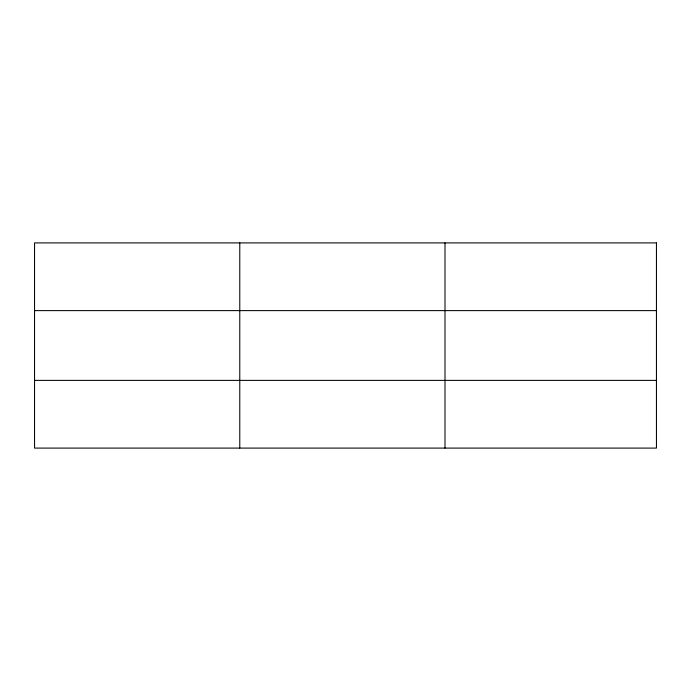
<?xml version="1.0" encoding="UTF-8"?>
<svg xmlns="http://www.w3.org/2000/svg" width="691" height="691" viewBox="0 0 691 691"><rect width="100%" height="100%" fill="white"/><g stroke="black" fill="none" stroke-linecap="round" stroke-linejoin="round"><path stroke-width="1.04" d="M239.777 448.096L239.777 242.904M445.004 448.096L445.004 242.904M34.55 310.613L656.45 310.613M34.55 380.387L656.45 380.387M656.45 242.904L34.55 242.904L34.55 448.096L656.45 448.096L656.45 242.904"/></g></svg>
